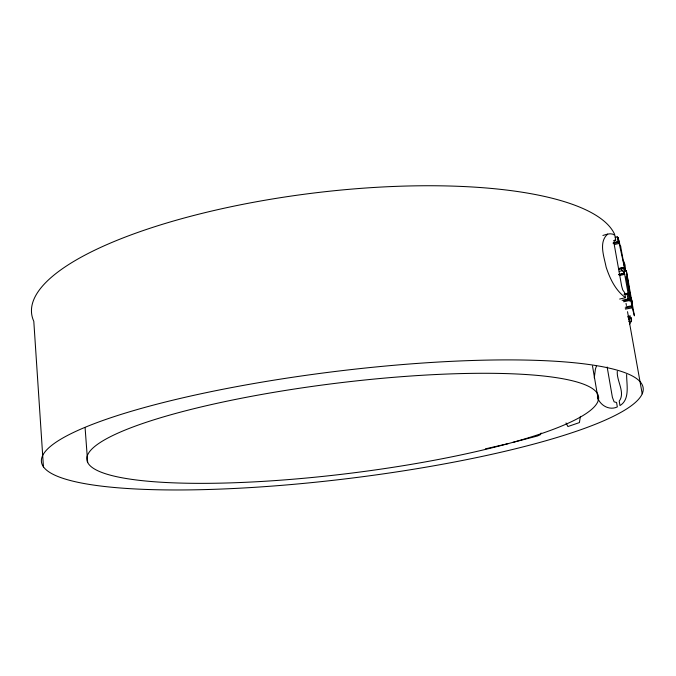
<?xml version="1.0" encoding="UTF-8"?>
<svg xmlns="http://www.w3.org/2000/svg" width="676" height="676" viewBox="0 0 676 676"><rect width="100%" height="100%" fill="white"/><g stroke="black" fill="none" stroke-linecap="round" stroke-linejoin="round"><path stroke-width="1.01" d="M626.145 276.535L630.311 299.485L630.057 301.352L629.195 299.451L623.542 267.958L621.92 267.502L621.59 268.887L622.224 270.679L624.472 273.129L618.616 274.481M594.263 377.952L595.395 369.147L596.384 366.24M626.314 270.535L634.409 315.827L631.933 306.727L626.314 270.535L624.438 270.839M541.121 433.037L540.31 434.727L537.437 435.995L512.847 442.417M580.405 416.382L579.408 422.584L567.916 426.539L566.006 422.939M628.004 317.475L629.855 317.221L631.173 317.838L631.519 318.911L631.528 320.88L629.66 324.117M607.673 234.141C598.37 242.067 604.175 256.897 606.118 267.079C609.887 278.563 615.49 290.46 625.545 297.693L624.641 292.64L622.731 289.945L621.633 285.99L614.256 244.653L614.154 240.901L614.721 240.141L615.701 240.115L614.839 235.265C611.205 232.426 606.744 234.352 602.891 235.468M508.242 443.617L485.393 448.864M613.774 240.605L615.701 240.115M615.261 237.31L617.196 236.837L618.092 237.589L620.145 245.489M613.2 242.709L618.033 241.535L618.929 242.253L624.844 269.225L620.568 246.047L620.576 247.179M613.115 243.647L618.929 242.253L618.092 237.589M614.399 244.535L619.241 243.385M618.65 268.659L621.574 267.966M618.675 269.58L621.59 268.887M619.3 271.372L622.224 270.679M621.624 268.49L623.568 268.034L621.59 268.414M619.664 299.054L625.545 297.693M617.12 241.577L619.047 241.129M618.709 274.828L624.565 273.484M619.875 275.445L624.751 274.329M624.117 294.626L628.19 293.866M622.072 300.321L627.962 298.986L629.195 299.451L623.297 300.761M624.202 294.001L628.122 293.122M623.686 301.775L629.576 300.499M618.548 268.583L624.354 267.383M624.48 300.617L630.311 299.485M625.984 306.862L631.79 305.797M625.156 307.977L631.933 306.727M625.376 309.109L632.153 307.867M627.742 316.452L630.581 316.005M628.393 318.235L631.173 317.838M628.739 319.309L631.519 318.911M628.748 321.277L631.528 320.88M597.356 396.939C599.747 405.161 609.203 410.864 617.332 406.901L616.563 402.482L614.121 401.848L612.397 397.344L607.149 367M627.632 280.194L628.663 283.32M623.956 261.654L625.047 265.077L625.587 271.346M629.508 316.148L629.855 317.221M617.196 236.837L618.033 241.535M627.058 293.959L627.962 298.986M626.035 303.372L626.407 305.451M627.522 311.687L642.2 393.821A303.127 53.928 -7 0 1 171.493 489.956A303.127 53.928 -7 0 1 212.881 391.277A303.127 53.928 -7 0 1 642.2 393.821M617.306 371.285C616.368 380.647 625.655 392.671 619.216 401.13L619.985 405.566C630.269 399.406 626.483 384.424 626.644 374.479M592.506 365.995L598.328 400.2A257.784 45.529 -7 0 1 204.718 483.348A257.784 45.529 -7 0 1 224.914 401.612A257.784 45.529 -7 0 1 598.328 400.2M627.26 275.521L627.48 278.318M85.108 427.925L87.686 462.578M43.45 466.964L33.8 321.303A294.837 85.429 -7 0 1 286.818 196.708A294.837 85.429 -7 0 1 614.704 234.521M632.254 303.262L631.24 297.871L632.254 303.262"/></g></svg>
